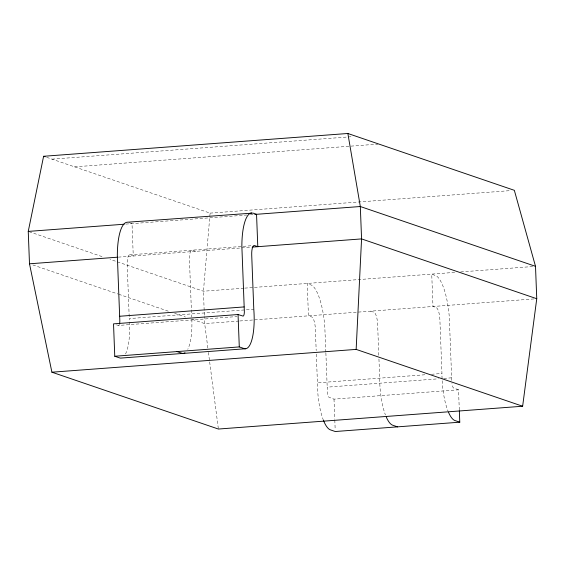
<?xml version="1.0" encoding="UTF-8"?>
<svg xmlns="http://www.w3.org/2000/svg" width="565" height="565" viewBox="0 0 565 565"><rect width="100%" height="100%" fill="white"/><g stroke="black" fill="none" stroke-linecap="round" stroke-linejoin="round"><path stroke-width="0.42" stroke-dasharray="2.83 2.12" d="M46.669 157.324L210.095 213.125L203.435 291.222L204.375 315.729M52.022 159.153L352.758 136.617M74.559 166.852L377.929 144.11M210.095 213.125L510.824 190.582M125.868 224.093L246.905 215.025M250.408 214.756L253.042 214.566M129.604 254.857L252.371 245.662M118.318 257.139L251.651 247.145M243.889 288.185L203.435 291.222L110.005 259.321M244.772 288.122L253.565 287.465M254.441 287.394L455.482 272.33M460.757 271.935L532.866 266.532M125.501 354.008A38.42 11.215 85.7 0 0 129.265 318.582L253.791 309.246M116.496 324.875L118.558 325.44L236.947 316.57M238.981 321.04L204.678 323.611L192.164 319.338M239.857 320.969L534.991 298.85M316.322 354.093L317.431 382.823L426.172 374.673M431.434 374.277L441.957 373.486L439.881 319.507A10.883 3.178 85.7 0 0 436.222 307.607L432.981 306.498L431.731 274.11L436.689 276.094A43.59 12.727 85.7 0 1 449.309 317.156L451.809 381.898M459.303 409.936L458.526 389.801L334 399.137L328.95 397.273A5.699 1.667 85.7 0 1 327.283 391.227L327.199 387.152L438.574 378.804M443.836 378.409L451.725 377.816M129.173 222.659L132.019 223.634L133.269 256.023L130.021 254.914A10.883 3.178 85.7 0 0 127.196 264.604L129.265 318.582M195.532 251.354L192.284 250.246A10.883 3.178 85.7 0 0 189.459 259.935L191.528 313.914A38.42 11.215 85.7 0 1 191.733 317.022M370.718 311.167L373.959 312.268A10.883 3.178 85.7 0 1 377.618 324.176L378.825 355.519M29.083 231.692L103.331 257.04M458.526 389.801L453.476 387.943A5.699 1.667 85.7 0 1 451.943 383.501M32.834 264.936L117.923 293.991M118.756 294.273L168.808 311.364M174.649 313.356L185.489 317.057M207.849 348.005L204.678 323.611L204.41 316.605M208.421 352.362L209.551 361.077M209.664 361.946L218.387 429.04M378.953 359.001L379.694 378.155A38.42 11.215 85.7 0 0 385.443 414.993M334 399.137L334.777 419.265M334.812 420.141L335.179 429.774M325.857 352.122L324.783 326.485A43.59 12.727 85.7 0 0 312.163 285.431L307.205 283.446L308.455 315.828L311.696 316.937A10.883 3.178 85.7 0 1 315.355 328.844L316.188 350.611M325.885 352.998L327.199 387.152M323.463 420.395A38.42 11.215 85.7 0 1 317.431 382.823M448.575 412.457A38.42 11.215 85.7 0 1 442.098 379.624M442.063 378.854A38.42 11.215 85.7 0 1 441.957 373.486M191.839 319.345A38.42 11.215 85.7 0 1 187.764 349.339M119.526 323.922A5.699 1.667 85.7 0 1 119.377 324.43M119.201 324.84A5.699 1.667 85.7 0 1 118.558 325.44"/><path stroke-width="0.85" d="M522.639 406.235L356.148 349.396L361.565 238.91L360.322 206.522L347.856 133.481L43.604 156.279L28.25 231.41L29.493 263.798L51.902 372.201L218.387 429.04L522.639 406.235L536.75 298.723L535.507 266.334L514.341 190.32L347.856 133.481M251.616 212.913A43.59 12.727 85.7 0 0 241.862 246.333L244.334 311.061A5.699 1.667 85.7 0 1 243.084 316.11L238.049 314.528L113.523 323.858L114.766 356.247L239.292 346.917L244.094 348.556A38.42 11.215 85.7 0 0 253.791 309.246L251.722 255.267A10.883 3.178 85.7 0 1 254.547 245.577L257.795 246.686L256.545 214.297L252.986 213.083L127.09 222.243A43.59 12.727 85.7 0 0 117.336 255.663L119.808 320.397A5.699 1.667 85.7 0 1 119.646 323.335M28.25 231.41L124.109 224.227M254.794 214.432L360.322 206.522L535.507 266.334M29.493 263.798L117.435 257.209M252.534 247.082L361.565 238.91L536.75 298.723M119.575 316.266L244.101 306.929M245.704 348.725L121.178 358.055A38.42 11.215 85.7 0 1 119.568 357.885L114.766 356.247M51.902 372.201L356.148 349.396M459.338 410.811L459.776 422.189L335.25 431.519L330.44 429.88A38.42 11.215 85.7 0 1 323.463 420.395M43.604 156.279L45.136 156.802M459.776 422.189L454.966 420.551A38.42 11.215 85.7 0 1 448.575 412.457M176.965 351.557L181.831 353.224A38.42 11.215 85.7 0 0 184.988 352.786M397.569 426.879L392.703 425.212A38.42 11.215 85.7 0 1 386.312 417.125M238.049 314.528L239.292 346.917"/></g></svg>
